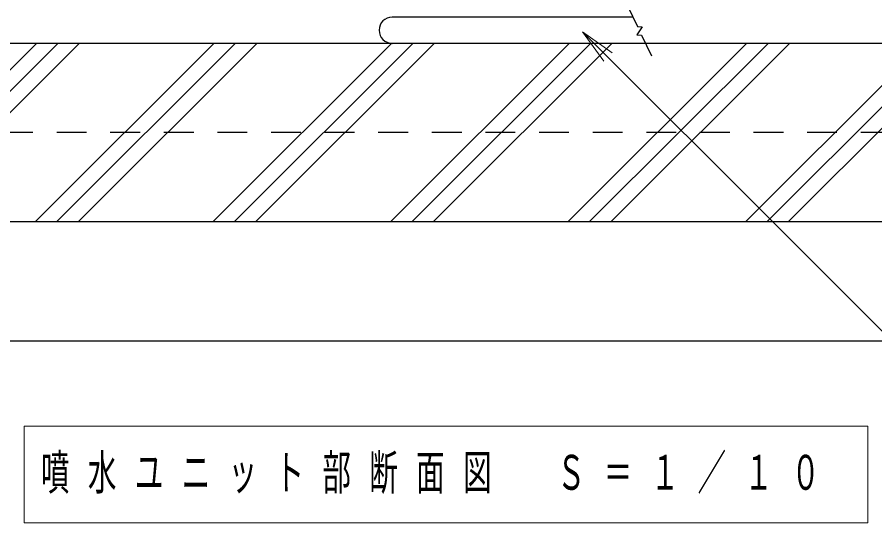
# Model space of a CAD drawing. Units: millimetres on the paper. Extents: x -385 to 0, y -594 to 267.
# Drawn here: x -338.2 to -266.2, y -119.8 to -77.4 of the extents above; entities that cross this region are included whole.
import ezdxf

# ---------------------------------------------------------------- set-up
doc = ezdxf.new("R2010")
doc.units = ezdxf.units.MM
doc.linetypes.add('USER1', pattern=[4.5, 2.5, -2])
doc.layers.add('1_10', color=7, linetype='Continuous', lineweight=25)
doc.styles.add('ＭＳ ゴシック', font='')
doc.styles.get('ＭＳ ゴシック').set_extended_font_data('MS Gothic')

msp = doc.modelspace()

# ---------------------------------------------------------------- linework, layer by layer
at = {"layer": '1_10'}
for p, q in [((-286.495, -77.384), (-306.705, -77.384)), ((-233.368, -79.584), (-371.007, -79.584)), ((-285.443, -79.584), (-306.705, -79.584)), ((-233.368, -94.584), (-371.007, -94.584)), ((-233.368, -104.584), (-371.007, -104.584))]:
    msp.add_line(p, q, dxfattribs=at)
at = {"layer": '1_10', "lineweight": 13}
for p, q in [((-290.715, -78.614), (-288.594, -80.735)), ((-290.715, -78.614), (-288.24, -80.382)), ((-288.947, -81.089), (-290.715, -78.614)), ((-351.574, -94.584), (-336.574, -79.584)), ((-349.778, -94.584), (-334.778, -79.584)), ((-347.982, -94.584), (-332.982, -79.584)), ((-336.669, -94.584), (-321.669, -79.584)), ((-334.873, -94.584), (-319.873, -79.584)), ((-333.077, -94.584), (-318.077, -79.584)), ((-321.763, -94.584), (-306.763, -79.584)), ((-319.967, -94.584), (-304.967, -79.584)), ((-318.171, -94.584), (-303.171, -79.584)), ((-306.857, -94.584), (-291.857, -79.584)), ((-305.061, -94.584), (-290.061, -79.584)), ((-303.265, -94.584), (-288.265, -79.584)), ((-291.951, -94.584), (-276.951, -79.584)), ((-290.155, -94.584), (-275.155, -79.584)), ((-288.359, -94.584), (-273.359, -79.584)), ((-277.045, -94.584), (-262.045, -79.584)), ((-275.249, -94.584), (-260.249, -79.584)), ((-273.453, -94.584), (-258.453, -79.584)), ((-337.587, -111.717), (-337.587, -119.85)), ((-266.787, -111.717), (-337.587, -111.717)), ((-266.787, -119.85), (-266.787, -111.717)), ((-337.587, -119.85), (-266.787, -119.85))]:
    msp.add_line(p, q, dxfattribs=at)
at = {"layer": '1_10', "linetype": 'USER1'}
msp.add_line((-233.368, -87.084), (-371.007, -87.084), dxfattribs=at)
at = {"layer": '1_10'}
msp.add_lwpolyline([(-286.944, -76.446), (-286.118, -78.172), (-285.719, -78.203), (-286.172, -78.862), (-285.773, -78.893), (-284.948, -80.619)], dxfattribs=at)
at = {"layer": '1_10', "lineweight": 13}
msp.add_lwpolyline([(-290.715, -78.614), (-256.296, -113.024), (-241.165, -113.024)], dxfattribs=at)
at = {"layer": '1_10'}
msp.add_arc((-306.705, -78.484), 1.1, 90, 270, dxfattribs=at)

# ---------------------------------------------------------------- texts
at = {"layer": '1_10', "insert": (-336.187, -115.784), "char_height": 2.933, "attachment_point": 4, "style": 'ＭＳ ゴシック'}
msp.add_mtext('\\T1.64;\\W0.6;噴水ユニット部断面図\u3000Ｓ＝１／１０', dxfattribs=at)

doc.saveas('drawing.dxf')
